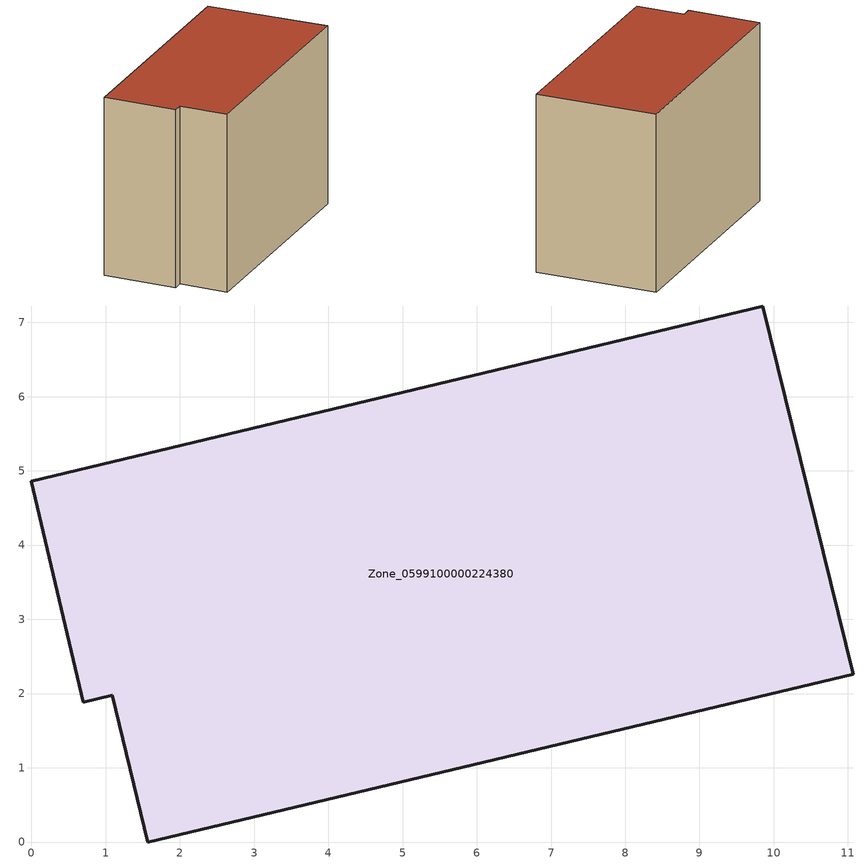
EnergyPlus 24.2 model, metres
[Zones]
Zone_0599100000224380
 floor ground (C_G): 0,4.86 9.85,7.22 11.07,2.26 1.57,0 1.09,1.98 0.7,1.88 z0
 wall outside (C_F): 9.85,7.22 0,4.86 0.7,1.88 1.09,1.98 1.57,0 11.07,2.26 9.85,7.22 z0:7.54
 roof outside (C_R): 11.07,2.26 9.85,7.22 0,4.86 0.7,1.88 1.09,1.98 1.57,0 z7.54
[BUILDING]
Pand.0599100000224380: North Axis=0; Terrain=City; Loads Convergence Tolerance Value=0.04; Temperature Convergence Tolerance Value=0.4; Solar Distribution=FullExterior; Maximum Number of Warmup Days=25; Minimum Number of Warmup Days=1
[Site:Location]
Rotterdam.The.Hague.AP_ZH_NLD Design_Conditions: Latitude=51.96; Longitude=4.45; Time Zone=1; Elevation=-4.5
[SITE:GROUNDTEMPERATURE:BUILDINGSURFACE]
18, 18, 18, 18, 18, 18, 18, 18, 18, 18, 18, 18
[MATERIAL] Thermal Absorptance=0.9; Solar Absorptance=0.7; Visible Absorptance=0.7
Name | Roughness | Thickness | Conductivity | Density | Specific Heat
G.TC.1946 | MediumSmooth | 0.15 | 1 | 540 | 1210
F.TC.1946 | Rough | 0.3 | 0.857143 | 1920 | 840
R.TC.1946 | MediumRough | 0.2 | 0.909091 | 1500 | 1000
[CONSTRUCTION]
C_G: G.TC.1946
C_F: F.TC.1946
C_R: R.TC.1946
[ZONE]
Zone_0599100000224380: Type=1; Multiplier=1; Ceiling Height=Autocalculate; Volume=Autocalculate; Floor Area=autocalculate; Part of Total Floor Area=Yes
[ZONEINFILTRATION:DESIGNFLOWRATE]
Infil_Zone_0599100000224380: Zone or ZoneList or Space or SpaceList=Zone_0599100000224380; Schedule=AlwaysOn; Design Flow Rate Calculation Method=Flow/Area; Flow Rate per Floor Area=0.003; Constant Term Coefficient=1; Temperature Term Coefficient=0; Velocity Term Coefficient=0; Velocity Squared Term Coefficient=0
[HVACTEMPLATE:ZONE:IDEALLOADSAIRSYSTEM]
Zone_0599100000224380: Maximum Heating Supply Air Temperature=50; Minimum Cooling Supply Air Temperature=13; Maximum Heating Supply Air Humidity Ratio=0.0156; Minimum Cooling Supply Air Humidity Ratio=0.0077; Heating Limit=NoLimit; Cooling Limit=NoLimit; Dehumidification Control Type=ConstantSensibleHeatRatio; Cooling Sensible Heat Ratio=0.7; Dehumidification Setpoint=60; Humidification Control Type=None; Humidification Setpoint=30; Outdoor Air Method=None; Outdoor Air Flow Rate per Person=0.00944; Outdoor Air Flow Rate per Zone Floor Area=0; Outdoor Air Flow Rate per Zone=0; Demand Controlled Ventilation Type=None; Outdoor Air Economizer Type=NoEconomizer; Heat Recovery Type=None; Sensible Heat Recovery Effectiveness=0.7; Latent Heat Recovery Effectiveness=0.65
[ZONECONTROL:THERMOSTAT]
ThermostatControl_Zone_0599100000224380: Zone or ZoneList=Zone_0599100000224380; Control Type Schedule=DualSetpointControlType; Control 1=Thermostat_Zone_0599100000224380; Temperature Difference Between Cutout And Setpoint=0
[THERMOSTATSETPOINT:DUALSETPOINT]
Thermostat_Zone_0599100000224380: Heating Setpoint Temperature Schedule=HeatingSetpoint_Zone_0599100000224380; Cooling Setpoint Temperature Schedule=CoolingSetpoint_Zone_0599100000224380
[SCHEDULE:COMPACT]
HeatingSetpoint_Zone_0599100000224380: Through: 12/31, For: AllDays, Until: 24:00, 21
CoolingSetpoint_Zone_0599100000224380: Through: 12/31, For: AllDays, Until: 24:00, 24
DualSetpointControlType: Through: 12/31, For: AllDays, Until: 24:00, 4
AlwaysOn: Through: 12/31, For: AllDays, Until: 24:00, 1
